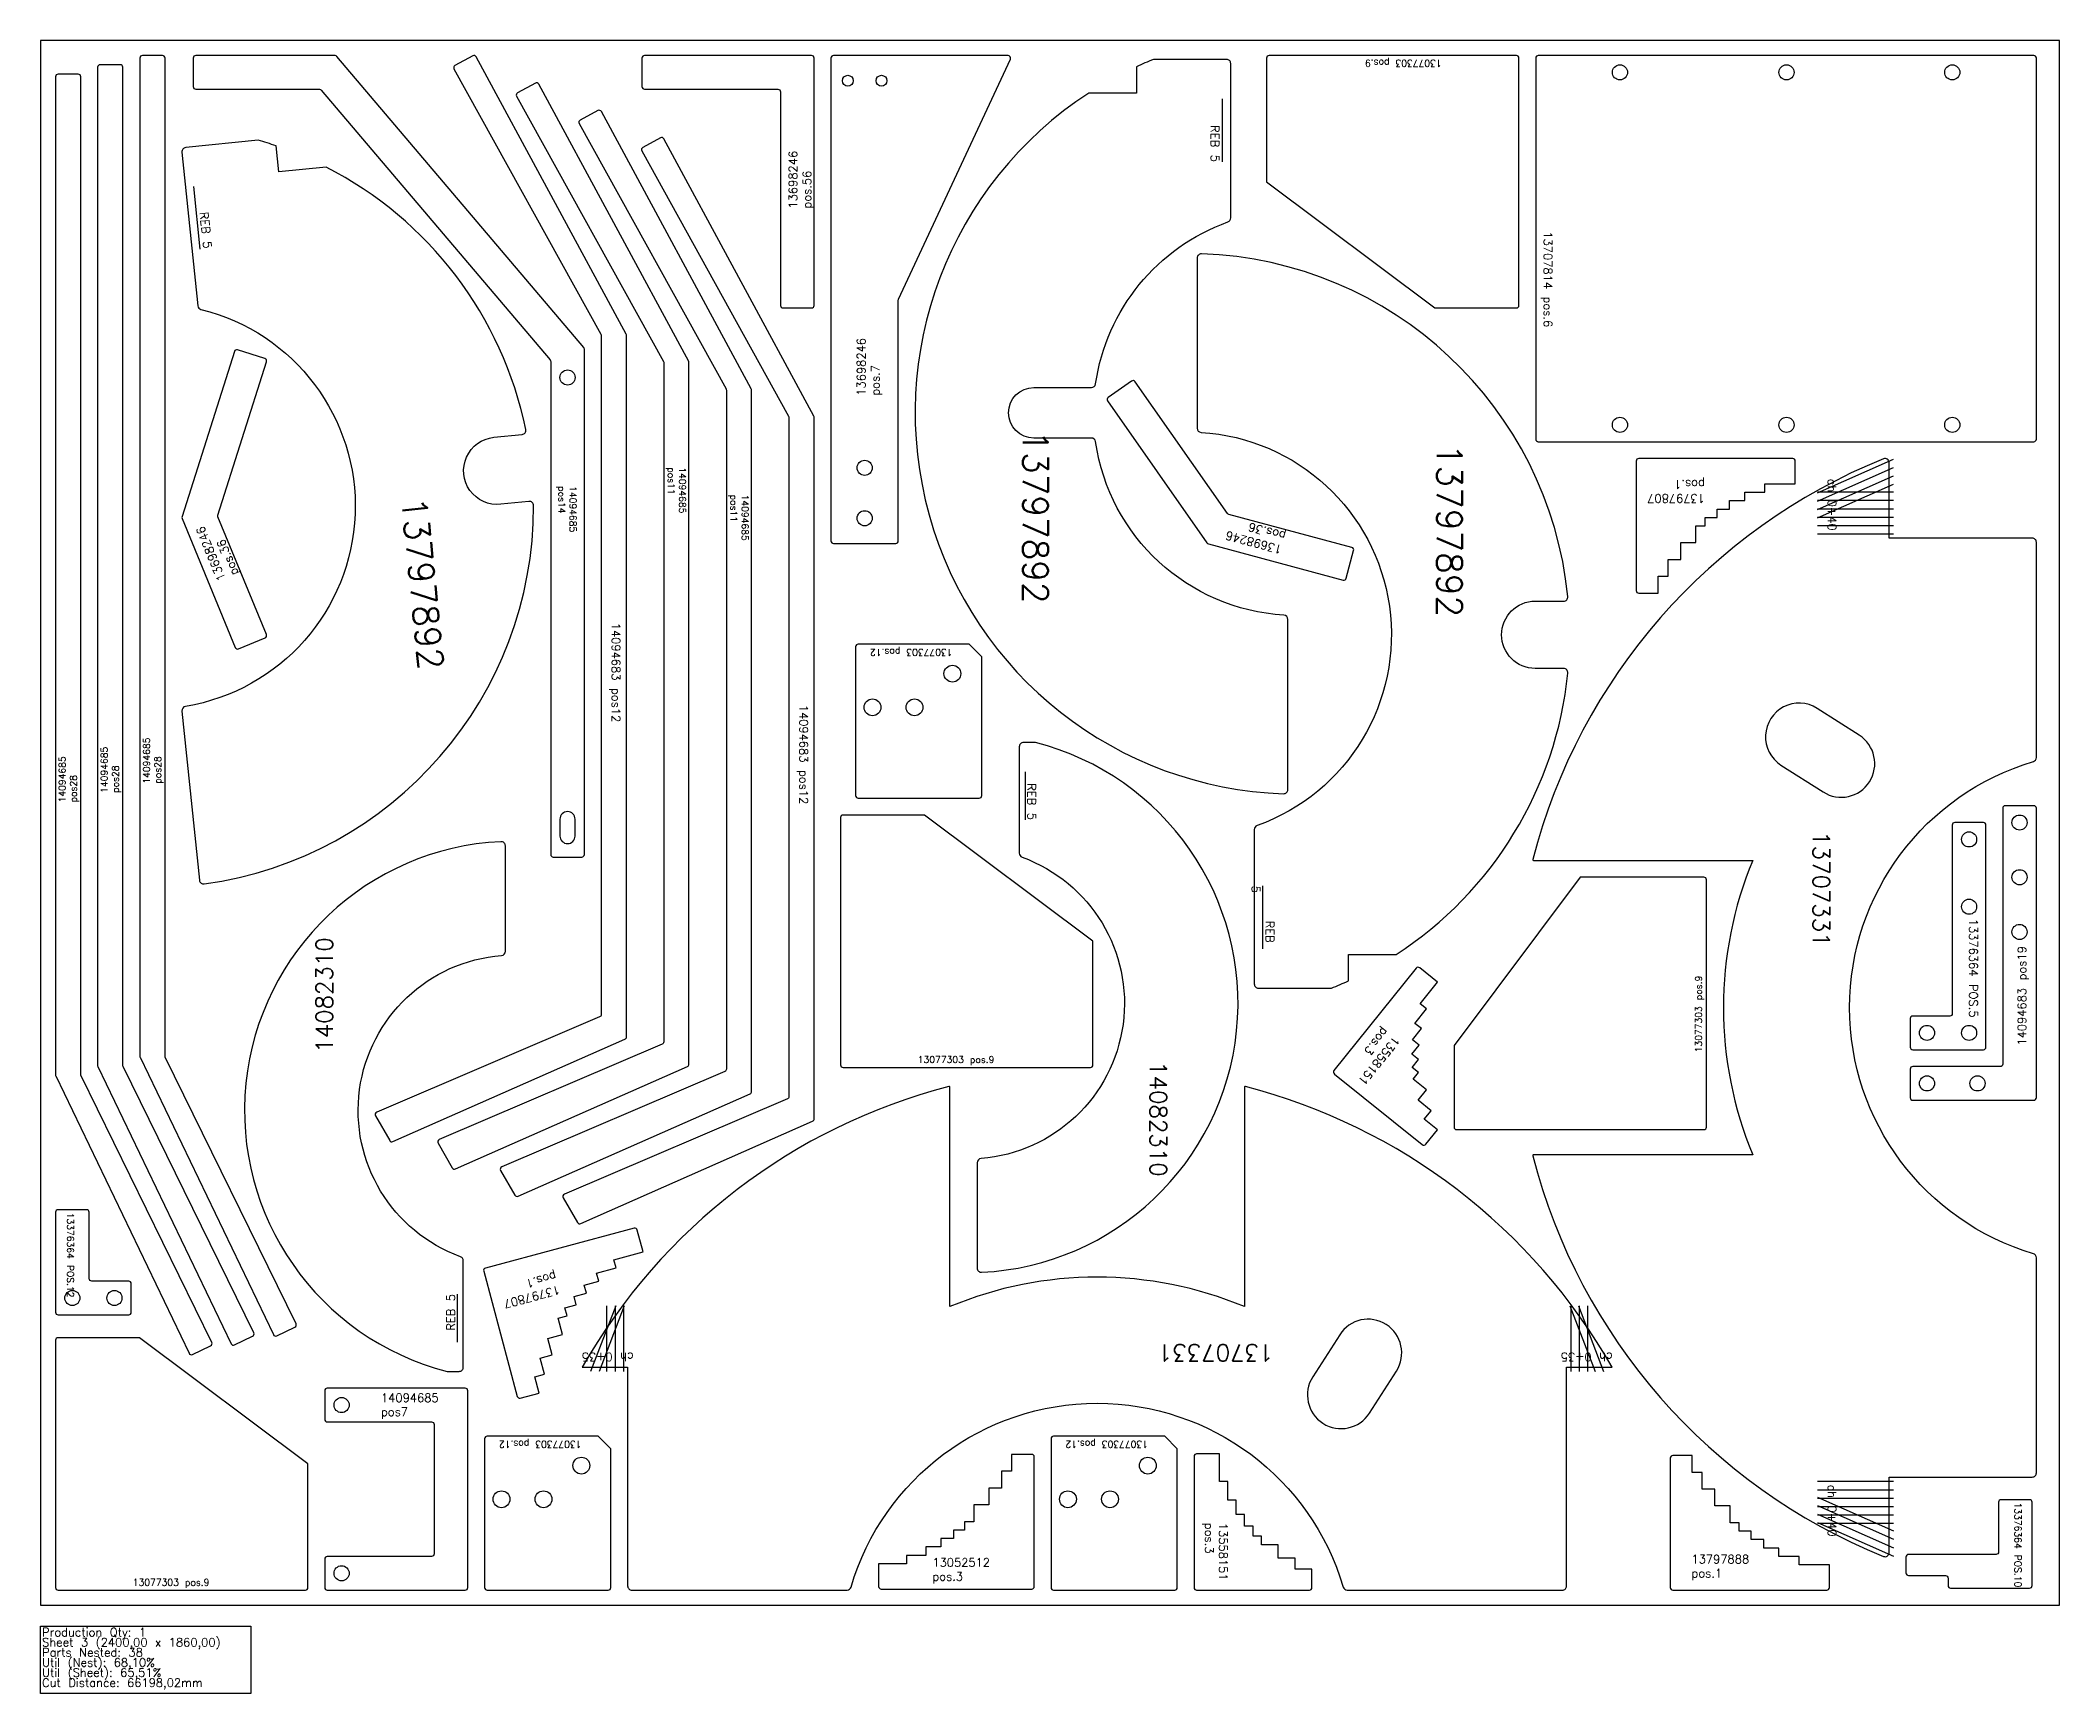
# Model space of a CAD drawing. Header units: millimetres. Extents: x 5040 to 7440, y -105 to 1860.
import ezdxf

# ---------------------------------------------------------------- set-up
doc = ezdxf.new("R2010")
doc.units = ezdxf.units.MM
for name, color, linetype in [('13052512', 7, 'Continuous'), ('13376364v01', 7, 'Continuous'), ('13558151', 7, 'Continuous'), ('13698246V02', 7, 'Continuous'), ('13707303', 7, 'Continuous'), ('13707331', 7, 'Continuous'), ('13707814', 7, 'Continuous'), ('13797807', 7, 'Continuous'), ('13797888', 7, 'Continuous'), ('13797892', 7, 'Continuous'), ('14082310', 7, 'Continuous'), ('14094683V0', 7, 'Continuous'), ('14094685v0', 7, 'Continuous'), ('Chanfro', 7, 'Continuous'), ('Rebaixo', 7, 'Continuous'), ('sheet', 24, 'Continuous'), ('Stats', 7, 'Continuous'), ('Texto', 7, 'Continuous')]:
    doc.layers.add(name, color=color, linetype=linetype)
doc.styles.get("Standard").update_dxf_attribs({"font": 'txt.shx'})

msp = doc.modelspace()

# ---------------------------------------------------------------- linework, layer by layer
at = {"layer": '13052512', "color": 2}
msp.add_lwpolyline([(6218.3, 19.3, 0.414214), (6221.3, 22.3), (6221.3, 176.3, 0.414214), (6218.3, 179.3), (6194.3, 179.3), (6194.3, 159.3), (6182.3, 159.3), (6182.3, 139.3), (6167.3, 139.3), (6167.3, 119.3), (6149.3, 119.3), (6149.3, 99.3), (6138.3, 99.3), (6138.3, 89.3), (6125.3, 89.3), (6125.3, 79.3), (6110.3, 79.3), (6110.3, 69.3), (6092.3, 69.3), (6092.3, 59.3), (6069.3, 59.3), (6069.3, 49.3), (6036.3, 49.3), (6036.3, 22.3, 0.414214), (6039.3, 19.3)], format="xyb", close=True, dxfattribs=at)
at = {"layer": '13376364v01', "color": 2}
for points in [[(7262.4, 697.3), (7262.4, 663.3, 0.414214), (7265.4, 660.3), (7349.4, 660.3, 0.414214), (7352.4, 663.3), (7352.4, 927.3, 0.414214), (7349.4, 930.3), (7315.4, 930.3, 0.414214), (7312.4, 927.3), (7312.4, 703.3, -0.414214), (7309.4, 700.3), (7265.4, 700.3, 0.414214)], [(5095, 470.2), (5061, 470.2, 0.414214), (5058, 467.2), (5058, 348.2, 0.414214), (5061, 345.2), (5145, 345.2, 0.414214), (5148, 348.2), (5148, 382.2, 0.414214), (5145, 385.2), (5101, 385.2, -0.414214), (5098, 388.2), (5098, 467.2, 0.414214)], [(7404.4, 125.4), (7370.4, 125.4, 0.414214), (7367.4, 122.4), (7367.4, 63.4, -0.414214), (7364.4, 60.4), (7260.4, 60.4, 0.414214), (7257.4, 57.4), (7257.4, 38.4, 0.414214), (7260.4, 35.4), (7304.4, 35.4, -0.414214), (7307.4, 32.4), (7307.4, 23.4, 0.414214), (7310.4, 20.4), (7404.4, 20.4, 0.414214), (7407.4, 23.4), (7407.4, 122.4, 0.414214)]]:
    msp.add_lwpolyline(points, format="xyb", close=True, dxfattribs=at)
for centre in [(7332.4, 910.3), (7332.4, 830.3), (7282.4, 680.3), (7332.4, 680.3), (5078, 365.2), (5128, 365.2)]:
    msp.add_circle(centre, 9, dxfattribs=at)
at = {"layer": '13558151', "color": 2}
for points in [[(6700.4, 740.8), (6679.4, 757.7, 0.414214), (6675.2, 757.2), (6577.5, 635.6, 0.414214), (6578, 631.4), (6682.4, 547.5, 0.414214), (6686.7, 547.9), (6700.4, 565.1), (6684.8, 577.6), (6693, 587.7), (6677.4, 600.3), (6687.4, 612.7), (6671.8, 625.3), (6678.1, 633.1), (6670.3, 639.3), (6677.8, 648.7), (6670, 654.9), (6678.7, 665.9), (6670.9, 672.1), (6681.6, 685.4), (6673.8, 691.6), (6687.6, 708.8), (6679.8, 715)], [(6441.3, 180), (6414.3, 180, 0.414214), (6411.3, 177), (6411.3, 21, 0.414214), (6414.3, 18), (6548.3, 18, 0.414214), (6551.3, 21), (6551.3, 43), (6531.3, 43), (6531.3, 56), (6511.3, 56), (6511.3, 72), (6491.3, 72), (6491.3, 82), (6481.3, 82), (6481.3, 94), (6471.3, 94), (6471.3, 108), (6461.3, 108), (6461.3, 125), (6451.3, 125), (6451.3, 147), (6441.3, 147)]]:
    msp.add_lwpolyline(points, format="xyb", close=True, dxfattribs=at)
at = {"layer": '13698246V02', "color": 2}
for points in [[(5758, 1802), (5916.7, 1802, -0.414214), (5919.7, 1799), (5919.7, 1545, 0.414214), (5922.7, 1542), (5956.7, 1542, 0.414214), (5959.7, 1545), (5959.7, 1839, 0.414214), (5956.7, 1842), (5758, 1842, 0.414214), (5755, 1839), (5755, 1805, 0.414214)], [(6056.7, 1262, 0.414214), (6059.7, 1265), (6059.7, 1551.3, -0.109518), (6060, 1552.6), (6192.9, 1837.7, 0.548619), (6190.2, 1842), (5982.7, 1842, 0.414214), (5979.7, 1839), (5979.7, 1265, 0.414214), (5982.7, 1262)], [(5275.6, 1136.8), (5307, 1149.8, 0.414214), (5308.7, 1153.7), (5251, 1293.6, -0.176327), (5250.9, 1295.7), (5308.8, 1478.1, 0.414214), (5306.8, 1481.8), (5274.4, 1492.1, 0.414214), (5270.6, 1490.2), (5208.4, 1293.9, 0.176327), (5208.5, 1291.9), (5271.7, 1138.5, 0.414214)], [(6592.1, 1220.7), (6600.9, 1253.6, 0.414214), (6598.8, 1257.2), (6452.6, 1296.4, -0.176327), (6450.9, 1297.6), (6341.1, 1454.3, 0.414214), (6337, 1455.1), (6309.1, 1435.6, 0.414214), (6308.4, 1431.4), (6426.5, 1262.7, 0.176327), (6428.2, 1261.6), (6588.4, 1218.6, 0.414214)]]:
    msp.add_lwpolyline(points, format="xyb", close=True, dxfattribs=at)
for centre, radius in [((5999.7, 1812), 6.5), ((6039.7, 1812), 6.5), ((6019.7, 1352), 9), ((6019.7, 1292), 9)]:
    msp.add_circle(centre, radius, dxfattribs=at)
at = {"layer": '13707303', "color": 2}
for points in [[(6794.4, 1842), (6500.4, 1842, 0.414214), (6497.4, 1839), (6497.4, 1692), (6697.4, 1542), (6794.4, 1542, 0.414214), (6797.4, 1545), (6797.4, 1839, 0.414214)], [(6159, 1127.3), (6144, 1142.3), (6012, 1142.3, 0.414214), (6009, 1139.3), (6009, 962.3, 0.414214), (6012, 959.3), (6156, 959.3, 0.414214), (6159, 962.3)], [(5994, 639.3), (6288, 639.3, 0.414214), (6291, 642.3), (6291, 789.3), (6091, 939.3), (5994, 939.3, 0.414214), (5991, 936.3), (5991, 642.3, 0.414214)], [(7020.2, 568.4), (7020.2, 862.4, 0.414214), (7017.2, 865.4), (6870.2, 865.4), (6720.2, 665.4), (6720.2, 568.4, 0.414214), (6723.2, 565.4), (7017.2, 565.4, 0.414214)], [(5061, 18), (5355, 18, 0.414214), (5358, 21), (5358, 168), (5158, 318), (5061, 318, 0.414214), (5058, 315), (5058, 21, 0.414214)], [(5718, 186), (5703, 201), (5571, 201, 0.414214), (5568, 198), (5568, 21, 0.414214), (5571, 18), (5715, 18, 0.414214), (5718, 21)], [(6391.3, 186), (6376.3, 201), (6244.3, 201, 0.414214), (6241.3, 198), (6241.3, 21, 0.414214), (6244.3, 18), (6388.3, 18, 0.414214), (6391.3, 21)]]:
    msp.add_lwpolyline(points, format="xyb", close=True, dxfattribs=at)
for centre in [(6124, 1107.3), (6029, 1067.3), (6079, 1067.3), (5683, 166), (6356.3, 166), (5588, 126), (5638, 126), (6261.3, 126), (6311.3, 126)]:
    msp.add_circle(centre, 10, dxfattribs=at)
at = {"layer": '13707331', "color": 2}
for points in [[(7230.5, 1362.6, 0.23731), (6813.8, 886.6, 0.490428), (6814.8, 885.4), (7075.4, 885.4, 0.2), (7075.4, 535.4), (6814.8, 535.4, 0.490428), (6813.8, 534.1, 0.23731), (7230.5, 58.1, 0.532279), (7237.4, 62.7), (7237.4, 152.4), (7407.4, 152.4, 0.414214), (7412.4, 157.4), (7412.4, 413.1, 0.332213), (7408.8, 417.9, -0.746853), (7408.8, 1002.8, 0.332213), (7412.4, 1007.6), (7412.4, 1263.4, 0.414214), (7407.4, 1268.4), (7237.4, 1268.4), (7237.4, 1358, 0.532279)], [(7151.9, 1066, 1.000001), (7108.8, 998.7), (7158.8, 966.7, 0.999992), (7201.9, 1034)], [(6003.5, 21.6, -0.746853), (6588.5, 21.6, 0.332213), (6593.2, 18), (6849, 18, 0.414214), (6854, 23), (6854, 283), (6908, 283, 0.202892), (6472.3, 616.6, 0.490428), (6471, 615.6), (6471, 355, 0.2), (6121, 355), (6121, 615.6, 0.490428), (6119.7, 616.6, 0.202892), (5684, 283), (5738, 283), (5738, 23, 0.414214), (5743, 18), (5998.8, 18, 0.332213)], [(6651.7, 278.4, 0.999999), (6584.3, 321.6), (6552.3, 271.6, 0.999997), (6619.7, 228.4)]]:
    msp.add_lwpolyline(points, format="xyb", close=True, dxfattribs=at)
at = {"layer": '13707814', "color": 2}
msp.add_lwpolyline([(6817.4, 1839), (6817.4, 1386, 0.414214), (6820.4, 1383), (7409.4, 1383, 0.414214), (7412.4, 1386), (7412.4, 1839, 0.414214), (7409.4, 1842), (6820.4, 1842, 0.414214)], format="xyb", close=True, dxfattribs=at)
for centre in [(6917.4, 1822), (7115.4, 1822), (7312.4, 1822), (6917.4, 1403), (7115.4, 1403), (7312.4, 1403)]:
    msp.add_circle(centre, 9, dxfattribs=at)
at = {"layer": '13797807', "color": 2}
for points in [[(7125.8, 1333), (7125.8, 1360, 0.414214), (7122.8, 1363), (6939.8, 1363, 0.414214), (6936.8, 1360), (6936.8, 1206, 0.414214), (6939.8, 1203), (6962.8, 1203), (6962.8, 1223), (6974.8, 1223), (6974.8, 1243), (6989.8, 1243), (6989.8, 1263), (7007.8, 1263), (7007.8, 1283), (7018.8, 1283), (7018.8, 1293), (7032.8, 1293), (7032.8, 1303), (7047.8, 1303), (7047.8, 1313), (7065.8, 1313), (7065.8, 1323), (7089.8, 1323), (7089.8, 1333)], [(5756.5, 419.9), (5749.5, 446, 0.414214), (5745.8, 448.1), (5569, 400.8, 0.414214), (5566.9, 397.1), (5606.8, 248.3, 0.414214), (5610.4, 246.2), (5632.7, 252.2), (5627.5, 271.5), (5639.1, 274.6), (5633.9, 293.9), (5648.4, 297.8), (5643.2, 317.1), (5660.6, 321.8), (5655.4, 341.1), (5666, 343.9), (5663.5, 353.6), (5677, 357.2), (5674.4, 366.9), (5688.9, 370.8), (5686.3, 380.4), (5703.7, 385.1), (5701.1, 394.7), (5724.3, 400.9), (5721.7, 410.6)]]:
    msp.add_lwpolyline(points, format="xyb", close=True, dxfattribs=at)
at = {"layer": '13797888', "color": 2}
msp.add_lwpolyline([(7073.3, 88), (7059.3, 88), (7059.3, 98), (7048.3, 98), (7048.3, 118), (7030.3, 118), (7030.3, 138), (7015.3, 138), (7015.3, 158), (7003.3, 158), (7003.3, 178), (6980.3, 178, 0.414214), (6977.3, 175), (6977.3, 21, 0.414214), (6980.3, 18), (7163.3, 18, 0.414214), (7166.3, 21), (7166.3, 48), (7130.3, 48), (7130.3, 58), (7106.3, 58), (7106.3, 68), (7088.3, 68), (7088.3, 78), (7073.3, 78)], format="xyb", close=True, dxfattribs=at)
at = {"layer": '13797892', "color": 2}
for points in [[(6294.2, 1451.6, -0.277804), (6451.5, 1644.2, 0.31665), (6454.8, 1648.9), (6454.8, 1832.4, 0.414214), (6449.8, 1837.4), (6363.1, 1837.4, 0.01219), (6342.8, 1828.6), (6342.8, 1797.4), (6286.2, 1797.4, 0.733904), (6517.6, 964.6, 0.424056), (6522.8, 969.6), (6522.8, 1171.8, 0.396454), (6518.1, 1176.8, -0.355713), (6294.2, 1383.1, 0.372992), (6289.3, 1387.4), (6220.8, 1387.4, -0.99999), (6220.8, 1447.4), (6289.3, 1447.4, 0.372992)], [(5299, 1741.3), (5212.8, 1732.5, 0.414214), (5208.3, 1727), (5227.1, 1544.5, 0.31665), (5230.9, 1540.2, -0.815476), (5212.5, 1068.4, 0.396454), (5208.3, 1062.9), (5229, 861.8, 0.424056), (5234.7, 857.4, 0.375459), (5626.2, 1307.1, 0.444), (5620.7, 1312), (5587.1, 1308.6, -1.000006), (5579, 1388.2), (5612.5, 1391.6, 0.444), (5616.9, 1397.6, 0.227443), (5379.6, 1709.4), (5323.3, 1703.6), (5320.1, 1734.7, 0.01219)], [(6574.5, 733.5, 0.01219), (6594.8, 742.3), (6594.8, 773.5), (6651.4, 773.5, 0.227443), (6855.5, 1108, 0.444), (6850.5, 1113.5), (6816.8, 1113.5, -0.999997), (6816.8, 1193.5), (6850.5, 1193.5, 0.444), (6855.5, 1199, 0.375459), (6420, 1606.3, 0.424056), (6414.8, 1601.3), (6414.8, 1399.1, 0.396454), (6419.5, 1394.1, -0.815476), (6486.1, 926.7, 0.31665), (6482.8, 922), (6482.8, 738.5, 0.414214), (6487.8, 733.5)]]:
    msp.add_lwpolyline(points, format="xyb", close=True, dxfattribs=at)
at = {"layer": '14082310', "color": 2}
for points in [[(6153.5, 400.8, 0.428236), (6158.7, 395.8, 0.860964), (6222.9, 1025.4), (6208.5, 1025.4, 0.414214), (6203.5, 1020.4), (6203.5, 893.9, 0.315274), (6206.8, 889.2, -0.805939), (6158.1, 531, 0.391251), (6153.5, 526)], [(5592.7, 902.6, 0.428236), (5587.4, 907.6, 0.860964), (5523.3, 278), (5537.7, 278, 0.414214), (5542.7, 283), (5542.7, 409.5, 0.315274), (5539.4, 414.2, -0.805939), (5588.1, 772.4, 0.391251), (5592.7, 777.4)]]:
    msp.add_lwpolyline(points, format="xyb", close=True, dxfattribs=at)
at = {"layer": '14094683V0', "color": 2}
for points in [[(5553.9, 1841.6), (5532.8, 1830.2, 0.417118), (5531.6, 1826.1), (5706.2, 1510.7, -0.127042), (5706.6, 1509.3), (5706.6, 702, -0.300324), (5704.7, 699.3), (5439.7, 586, 0.449759), (5438.3, 581.8), (5455.2, 552.4, 0.382904), (5459, 551.1), (5734.8, 672.8, 0.297124), (5736.6, 675.5), (5736.6, 1509.3, 0.124526), (5736.2, 1510.7), (5558, 1840.4, 0.414214)], [(5777.1, 1744.2), (5756, 1732.8, 0.417118), (5754.8, 1728.7), (5929.3, 1413.3, -0.127042), (5929.7, 1411.8), (5929.7, 604.6, -0.300324), (5927.9, 601.8), (5662.8, 488.6, 0.449759), (5661.4, 484.3), (5678.4, 454.9, 0.382904), (5682.2, 453.7), (5957.9, 575.3, 0.297124), (5959.7, 578.1), (5959.7, 1411.8, 0.124526), (5959.3, 1413.3), (5781.1, 1743, 0.414214)], [(7265.4, 600.3), (7409.4, 600.3, 0.414214), (7412.4, 603.3), (7412.4, 947.3, 0.414214), (7409.4, 950.3), (7375.4, 950.3, 0.414214), (7372.4, 947.3), (7372.4, 643.3, -0.414214), (7369.4, 640.3), (7265.4, 640.3, 0.414214), (7262.4, 637.3), (7262.4, 603.3, 0.414214)]]:
    msp.add_lwpolyline(points, format="xyb", close=True, dxfattribs=at)
for centre in [(7392.4, 930.3), (7392.4, 865.3), (7392.4, 800.3), (7282.4, 620.3), (7342.4, 620.3)]:
    msp.add_circle(centre, 9, dxfattribs=at)
at = {"layer": '14094685v0', "color": 2}
for points in [[(5138, 641.8), (5138, 1828.1, 0.414214), (5135, 1831.1), (5111, 1831.1, 0.414214), (5108, 1828.1), (5108, 641.8, 0.112448), (5108.3, 640.5), (5266.7, 310.8, 0.414214), (5270.7, 309.4), (5292.3, 319.8, 0.416647), (5293.7, 323.8), (5138.3, 640.5, -0.11455)], [(5188.2, 652.7), (5188.2, 1839, 0.414214), (5185.2, 1842), (5161.2, 1842, 0.414214), (5158.2, 1839), (5158.2, 652.7, 0.112448), (5158.5, 651.4), (5316.9, 321.7, 0.414214), (5320.9, 320.3), (5342.5, 330.7, 0.416647), (5343.9, 334.7), (5188.5, 651.4, -0.11455)], [(5686.6, 892.3), (5686.6, 1492.9, 0.177623), (5685.9, 1494.8), (5392.5, 1840.9, 0.220377), (5390.2, 1842), (5224.6, 1842, 0.414214), (5221.6, 1839), (5221.6, 1805, 0.414214), (5224.6, 1802), (5371.7, 1802, -0.220377), (5373.9, 1800.9), (5645.9, 1480.2, -0.177623), (5646.6, 1478.2), (5646.6, 892.3, 0.414214), (5649.6, 889.3), (5683.6, 889.3, 0.414214)], [(5088, 630.5), (5088, 1816.8, 0.414214), (5085, 1819.8), (5061, 1819.8, 0.414214), (5058, 1816.8), (5058, 630.4, 0.112448), (5058.3, 629.1), (5216.7, 299.5, 0.414214), (5220.7, 298.1), (5242.3, 308.4, 0.416647), (5243.7, 312.5), (5088.3, 629.1, -0.11455)], [(5628.3, 1809.1), (5607.2, 1797.7, 0.417118), (5606, 1793.6), (5780.6, 1478.2, -0.127041), (5780.9, 1476.8), (5780.9, 669.5, -0.300324), (5779.1, 666.8), (5514.1, 553.5, 0.449759), (5512.6, 549.3), (5529.6, 519.9, 0.382904), (5533.4, 518.6), (5809.2, 640.3, 0.297124), (5810.9, 643.1), (5810.9, 1476.8, 0.124526), (5810.6, 1478.2), (5632.4, 1807.9, 0.414214)], [(5702.7, 1776.6), (5681.6, 1765.3, 0.417118), (5680.4, 1761.2), (5855, 1445.8, -0.127042), (5855.3, 1444.3), (5855.3, 637.1, -0.300324), (5853.5, 634.3), (5588.4, 521, 0.449759), (5587, 516.8), (5604, 487.4, 0.382904), (5607.8, 486.2), (5883.5, 607.8, 0.297124), (5885.3, 610.6), (5885.3, 1444.3, 0.124526), (5885, 1445.7), (5706.8, 1775.4, 0.414214)], [(5657.6, 934.3), (5657.6, 914.3, 0.999978), (5675.6, 914.3), (5675.6, 934.3, 0.999969)], [(5381, 18), (5545, 18, 0.414214), (5548, 21), (5548, 255, 0.414214), (5545, 258), (5381, 258, 0.414214), (5378, 255), (5378, 221, 0.414214), (5381, 218), (5505, 218, -0.414214), (5508, 215), (5508, 61, -0.414214), (5505, 58), (5381, 58, 0.414214), (5378, 55), (5378, 21, 0.414214)]]:
    msp.add_lwpolyline(points, format="xyb", close=True, dxfattribs=at)
for centre in [(5666.6, 1459.3), (5398, 238), (5398, 38)]:
    msp.add_circle(centre, 9, dxfattribs=at)
at = {"layer": 'Chanfro', "color": 2}
for p, q in [((7152.4, 1322.4), (7242.4, 1362.4)), ((7152.4, 1312.4), (7242.4, 1352.4)), ((7152.4, 1302.4), (7242.4, 1342.4)), ((7152.4, 1292.4), (7242.4, 1332.4)), ((7152.4, 1323.4), (7242.4, 1323.4)), ((7152.4, 1313.4), (7242.4, 1313.4)), ((7152.4, 1303.4), (7242.4, 1303.4)), ((7152.4, 1293.4), (7242.4, 1293.4)), ((7152.4, 1283.4), (7242.4, 1283.4)), ((7152.4, 1273.4), (7242.4, 1273.4)), ((5724, 356), (5694, 278)), ((5734, 356), (5704, 278)), ((5713, 356), (5713, 278)), ((5723, 356), (5723, 278)), ((5733, 356), (5733, 278)), ((6858, 356), (6888, 278)), ((6859, 356), (6859, 278)), ((6868, 356), (6898, 278)), ((6869, 356), (6869, 278)), ((6879, 356), (6879, 278)), ((7152.4, 147.4), (7242.4, 147.4)), ((7152.4, 137.4), (7242.4, 137.4)), ((7152.4, 128.4), (7242.4, 88.4)), ((7152.4, 127.4), (7242.4, 127.4)), ((7152.4, 118.4), (7242.4, 78.4)), ((7152.4, 117.4), (7242.4, 117.4)), ((7152.4, 108.4), (7242.4, 68.4)), ((7152.4, 107.4), (7242.4, 107.4)), ((7152.4, 98.4), (7242.4, 58.4)), ((7152.4, 97.4), (7242.4, 97.4))]:
    msp.add_line(p, q, dxfattribs=at)
at = {"layer": 'Rebaixo', "color": 2}
for p, q in [((6445, 1715.6), (6445, 1790.6)), ((5230, 1611.9), (5222.3, 1686.5)), ((6210.8, 933.5), (6210.8, 990.7)), ((6492.6, 855.3), (6492.6, 780.3)), ((5535.3, 369.9), (5535.3, 312.7))]:
    msp.add_line(p, q, dxfattribs=at)
at = {"layer": 'sheet', "color": 7}
msp.add_lwpolyline([(5040, 0), (7440, 0), (7440, 1860), (5040, 1860)], close=True, dxfattribs=at)
at = {"layer": 'Stats', "color": 151}
msp.add_lwpolyline([(5040, -25), (5290, -25), (5290, -105), (5040, -105), (5040, -25)], close=True, dxfattribs=at)

# ---------------------------------------------------------------- texts
at = {"layer": 'Chanfro', "color": 2, "char_height": 10, "width": 67.447}
for s, insert, attachment_point, rotation in [('ch 0+40', (7164.6, 1277.3), 9, 270), ('ch 0+35', (5745, 300.1), 7, 180), ('ch 0+35', (6847, 300.1), 9, 180), ('ch 0+40', (7164.6, 143.4), 7, 270)]:
    msp.add_mtext(s, dxfattribs=dict(at, insert=insert, attachment_point=attachment_point, rotation=rotation))
at = {"layer": 'Rebaixo', "color": 2, "char_height": 10}
for s, insert, width, attachment_point, rotation in [('REB 5', (6431.2, 1715.6), 75, 9, 270), ('REB 5', (5243.8, 1613.3), 75, 3, 275.8774), ('REB 5', (6223.3, 933.5), 57.203, 3, 270), ('{\\W4.673989; }REB 5', (6506.4, 855.3), 75, 1, 270), ('REB 5', (5522.8, 369.9), 57.203, 3, 90)]:
    msp.add_mtext(s, dxfattribs=dict(at, insert=insert, width=width, attachment_point=attachment_point, rotation=rotation))
at = {"layer": 'Stats', "color": 60}
for s, p in [('Sheet 3 (2400,00 x 1860,00)', (5042, -49)), ('Production Qty: 1', (5042, -37)), ('Parts Nested: 38', (5042, -61)), ('Util (Nest): 68,10%', (5042, -73)), ('Cut Distance: 66198,02mm', (5042, -97)), ('Util (Sheet): 65,51%', (5042, -85))]:
    msp.add_text(s, height=10, dxfattribs=at).set_placement(p)
at = {"layer": 'Texto', "color": 2}
for s, insert, char_height, width, attachment_point, rotation in [('13077303 pos.9', (6705.5, 1828.7), 8, 135.943, 1, 180), ('13698246\\Ppos.56', (5929.5, 1660.1), 10, 746.09, 1, 90), ('\\pt10;13707814 pos.6', (6836.8, 1633), 10, 518.375, 1, 270), ('13698246\\Ppos.7', (6010.6, 1437.7), 10, 746.09, 1, 90), ('13797892', (6207.8, 1190.6), 30, 217.968, 9, 270), ('13797892', (6729.8, 1380.3), 30, 217.968, 1, 270), ('14094685\\Ppos11', (5807.2, 1352.6), 8, 75.622, 1, 270), ('14094685\\Ppos14', (5677.1, 1330.2), 8, 75.622, 1, 270), ('13797807 pos.1', (7018.4, 1310.5), 10, 44.896, 1, 180), ('13797892', (5519.7, 1113.8), 30, 217.968, 3, 275.8774), ('14094685\\Ppos11', (5881.6, 1320.1), 8, 75.622, 1, 270), ('13698246\\Ppos.36', (5251, 1216.2), 10, 746.09, 1, 112.4001), ('13698246\\Ppos.36', (6514, 1249.4), 10, 746.09, 1, 165), ('14094683 pos12', (5729.2, 1167.8), 10, 197.228, 1, 270), ('\\pt96;13077303 pos.12', (6124.1, 1128.6), 8, 135.943, 1, 180), ('14094683 pos12', (5952.3, 1070.3), 10, 197.228, 1, 270), ('14094685\\Ppos28', (5061.9, 954.2), 8, 75.622, 1, 90), ('14094685\\Ppos28', (5111.9, 965.6), 8, 75.622, 1, 90), ('14094685\\Ppos28', (5162.2, 976.5), 8, 75.622, 1, 90), ('13707331', (7166.8, 920), 20, 377.461, 1, 270), ('13376364 POS.5', (7342.6, 816), 10, 165.283, 1, 270), ('14082310', (5367.5, 793.9), 20, 147.717, 3, 90), ('14094683 pos19', (7390.2, 665.2), 10, 197.228, 1, 90), ('13077303 pos.9', (7006.9, 657.2), 8, 135.943, 1, 90), ('13558151 \\P{\\W2.994006; }pos.3', (6656.6, 670.8), 10, 55.861, 1, 231.2383), ('14082310', (6378.7, 509.5), 20, 147.717, 3, 270), ('13376364 POS.12', (5079.7, 466.6), 8, 165.283, 1, 270), ('13797807 pos.1', (5658.5, 370.4), 10, 44.896, 1, 195), ('13707331', (6505.6, 290.1), 20, 377.461, 1, 180), ('\\pt96;13077303 pos.12', (5683.1, 187.3), 8, 135.943, 1, 180), ('\\pt96;13077303 pos.12', (6356.4, 187.3), 8, 135.943, 1, 180), ('13376364 POS.10', (7394.5, 122.1), 8, 165.283, 1, 270), ('13558151 \\P{\\W2.994006; }pos.3', (6450.9, 98), 10, 55.861, 1, 270)]:
    msp.add_mtext(s, dxfattribs=dict(at, insert=insert, char_height=char_height, width=width, attachment_point=attachment_point, rotation=rotation))
at = {"layer": 'Texto', "color": 2, "attachment_point": 1}
for s, insert, char_height, width in [('13077303 pos.9', (6082.8, 652.6), 8, 135.943), ('14094685\\Ppos7', (5444.8, 251.6), 10, 75.622), ('13052512 pos.3', (6100.2, 55.9), 10, 101.627), ('13797888 pos.1', (7002.4, 59.8), 10, 79.466), ('13077303 pos.9', (5149.8, 31.3), 8, 135.943)]:
    msp.add_mtext(s, dxfattribs=dict(at, insert=insert, char_height=char_height, width=width))

doc.saveas('drawing.dxf')
